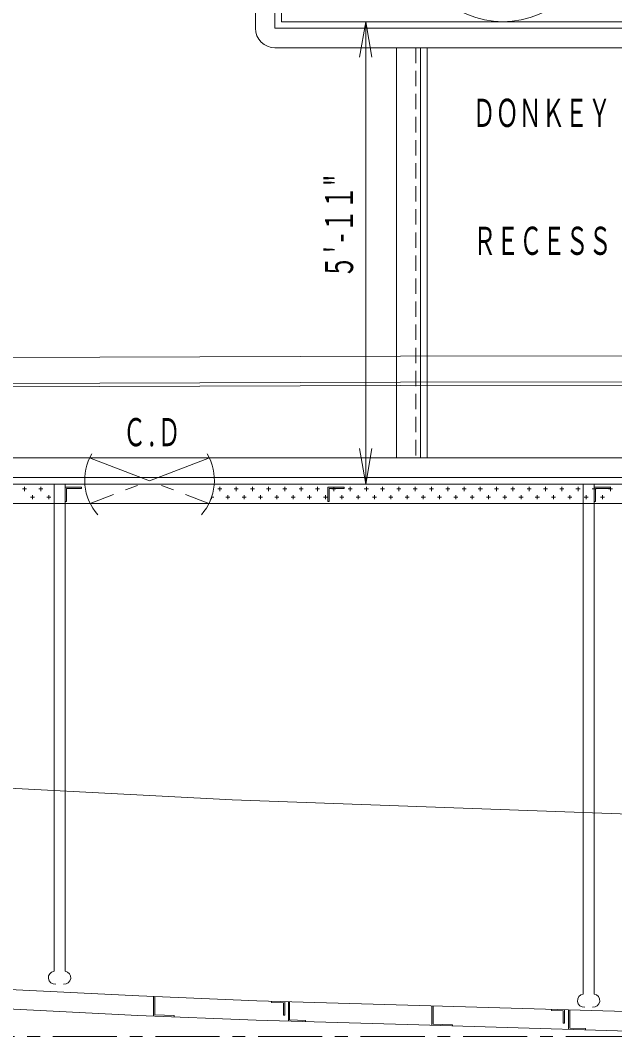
# Model space of a CAD drawing. Units: millimetres, scale not verified. Extents: x -28714 to 28714, y -20310 to 20310.
# Drawn here: x -4490 to -2172, y -14435 to -10466 of the extents above; entities that cross this region are included whole.
import ezdxf
from ezdxf.enums import TextEntityAlignment as Align

# ---------------------------------------------------------------- set-up
doc = ezdxf.new("R2010")
doc.units = ezdxf.units.MM
doc.header["$LTSCALE"] = 50
doc.linetypes.add('CHAIN1', pattern=[8, 5, -1, 1, -1])
doc.linetypes.add('DASHED1', pattern=[1.8, 1.2, -0.6])
doc.layers.add('0-0_0', color=3, linetype='Continuous', lineweight=18)
doc.layers.add('0-2_寸法', color=2, linetype='Continuous', lineweight=18)
doc.styles.add('ＭＳ ゴシック', font='')
doc.styles.get('ＭＳ ゴシック').set_extended_font_data('MS Gothic')

msp = doc.modelspace()

# ---------------------------------------------------------------- linework, layer by layer
at = {"layer": '0-0_0'}
for p, q in [((-3471.23, -8439.5), (-3471.23, -10471.5)), ((-3471.23, -10471.5), (-1260.13, -10471.5)), ((-1744.03, -10471.5), (-3471.23, -10471.5)), ((-3496.63, -10573.1), (-1361.73, -10573.1)), ((-3022.89, -10573.1), (-3022.89, -12173.3)), ((-2928.91, -10573.1), (-2928.91, -12173.3)), ((-2903.51, -10573.1), (-2903.51, -12173.3)), ((-8438.59, -12173.3), (-1361.73, -12173.3)), ((-8438.59, -12249.5), (-1285.53, -12249.5)), ((-8413.19, -12274.9), (-1260.13, -12274.9)), ((-4481.65, -12294.25), (-4465.78, -12294.25)), ((-4473.72, -12302.19), (-4473.72, -12286.32)), ((-4418.15, -12294.25), (-4402.28, -12294.25)), ((-4410.22, -12302.19), (-4410.22, -12286.32)), ((-4358.14, -14175.81), (-4358.14, -12274.9)), ((-4314.96, -14175.81), (-4314.96, -12274.9)), ((-3719.65, -12294.25), (-3703.78, -12294.25)), ((-3711.72, -12302.19), (-3711.72, -12286.32)), ((-3656.15, -12294.25), (-3640.28, -12294.25)), ((-3648.22, -12302.19), (-3648.22, -12286.32)), ((-3592.65, -12294.25), (-3576.78, -12294.25)), ((-3584.72, -12302.19), (-3584.72, -12286.32)), ((-3529.15, -12294.25), (-3513.28, -12294.25)), ((-3521.22, -12302.19), (-3521.22, -12286.32)), ((-3465.65, -12294.25), (-3449.78, -12294.25)), ((-3457.72, -12302.19), (-3457.72, -12286.32)), ((-3402.15, -12294.25), (-3386.28, -12294.25)), ((-3394.22, -12302.19), (-3394.22, -12286.32)), ((-3338.65, -12294.25), (-3322.78, -12294.25)), ((-3330.72, -12302.19), (-3330.72, -12286.32)), ((-3226.95, -12287.6), (-3290.45, -12287.6)), ((-3275.15, -12294.25), (-3259.28, -12294.25)), ((-3267.22, -12302.19), (-3267.22, -12286.32)), ((-3211.65, -12294.25), (-3195.78, -12294.25)), ((-3203.72, -12302.19), (-3203.72, -12286.32)), ((-3148.15, -12294.25), (-3132.28, -12294.25)), ((-3140.22, -12302.19), (-3140.22, -12286.32)), ((-3084.65, -12294.25), (-3068.78, -12294.25)), ((-3076.72, -12302.19), (-3076.72, -12286.32)), ((-3021.15, -12294.25), (-3005.28, -12294.25)), ((-3013.22, -12302.19), (-3013.22, -12286.32)), ((-2957.65, -12294.25), (-2941.78, -12294.25)), ((-2949.72, -12302.19), (-2949.72, -12286.32)), ((-2894.15, -12294.25), (-2878.28, -12294.25)), ((-2886.22, -12302.19), (-2886.22, -12286.32)), ((-2830.65, -12294.25), (-2814.78, -12294.25)), ((-2822.72, -12302.19), (-2822.72, -12286.32)), ((-2767.15, -12294.25), (-2751.28, -12294.25)), ((-2759.22, -12302.19), (-2759.22, -12286.32)), ((-2703.65, -12294.25), (-2687.78, -12294.25)), ((-2695.72, -12302.19), (-2695.72, -12286.32)), ((-2640.15, -12294.25), (-2624.28, -12294.25)), ((-2632.22, -12302.19), (-2632.22, -12286.32)), ((-2576.65, -12294.25), (-2560.78, -12294.25)), ((-2568.72, -12302.19), (-2568.72, -12286.32)), ((-2513.15, -12294.25), (-2497.28, -12294.25)), ((-2505.22, -12302.19), (-2505.22, -12286.32)), ((-2449.65, -12294.25), (-2433.78, -12294.25)), ((-2441.72, -12302.19), (-2441.72, -12286.32)), ((-2386.15, -12294.25), (-2370.28, -12294.25)), ((-2378.22, -12302.19), (-2378.22, -12286.32)), ((-2322.65, -12294.25), (-2306.78, -12294.25)), ((-2314.72, -12302.19), (-2314.72, -12286.32)), ((-2294.85, -14265.09), (-2294.85, -12274.9)), ((-2259.15, -12294.25), (-2243.28, -12294.25)), ((-2251.67, -14265.09), (-2251.67, -12274.9)), ((-2251.22, -12302.19), (-2251.22, -12286.32)), ((-2195.65, -12294.25), (-2179.78, -12294.25)), ((-2187.72, -12302.19), (-2187.72, -12286.32)), ((-4449.9, -12326), (-4434.03, -12326)), ((-4441.97, -12333.94), (-4441.97, -12318.07)), ((-4386.4, -12326), (-4370.53, -12326)), ((-4378.47, -12333.94), (-4378.47, -12318.07)), ((-3743.85, -12326), (-3735.53, -12326)), ((-3743.47, -12333.94), (-3743.47, -12324.86)), ((-3687.9, -12326), (-3672.03, -12326)), ((-3679.97, -12333.94), (-3679.97, -12318.07)), ((-3624.4, -12326), (-3608.53, -12326)), ((-3616.47, -12333.94), (-3616.47, -12318.07)), ((-3560.9, -12326), (-3545.03, -12326)), ((-3552.97, -12333.94), (-3552.97, -12318.07)), ((-3497.4, -12326), (-3481.53, -12326)), ((-3489.47, -12333.94), (-3489.47, -12318.07)), ((-3433.9, -12326), (-3418.03, -12326)), ((-3425.97, -12333.94), (-3425.97, -12318.07)), ((-3370.4, -12326), (-3354.53, -12326)), ((-3362.47, -12333.94), (-3362.47, -12318.07)), ((-3306.9, -12326), (-3291.03, -12326)), ((-3298.97, -12333.94), (-3298.97, -12318.07)), ((-3243.4, -12326), (-3227.53, -12326)), ((-3235.47, -12333.94), (-3235.47, -12318.07)), ((-3179.9, -12326), (-3164.03, -12326)), ((-3171.97, -12333.94), (-3171.97, -12318.07)), ((-3116.4, -12326), (-3100.53, -12326)), ((-3108.47, -12333.94), (-3108.47, -12318.07)), ((-3052.9, -12326), (-3037.03, -12326)), ((-3044.97, -12333.94), (-3044.97, -12318.07)), ((-2989.4, -12326), (-2973.53, -12326)), ((-2981.47, -12333.94), (-2981.47, -12318.07)), ((-2925.9, -12326), (-2910.03, -12326)), ((-2917.97, -12333.94), (-2917.97, -12318.07)), ((-2862.4, -12326), (-2846.53, -12326)), ((-2854.47, -12333.94), (-2854.47, -12318.07)), ((-2798.9, -12326), (-2783.03, -12326)), ((-2790.97, -12333.94), (-2790.97, -12318.07)), ((-2735.4, -12326), (-2719.53, -12326)), ((-2727.47, -12333.94), (-2727.47, -12318.07)), ((-2671.9, -12326), (-2656.03, -12326)), ((-2663.97, -12333.94), (-2663.97, -12318.07)), ((-2608.4, -12326), (-2592.53, -12326)), ((-2600.47, -12333.94), (-2600.47, -12318.07)), ((-2544.9, -12326), (-2529.03, -12326)), ((-2536.97, -12333.94), (-2536.97, -12318.07)), ((-2481.4, -12326), (-2465.53, -12326)), ((-2473.47, -12333.94), (-2473.47, -12318.07)), ((-2417.9, -12326), (-2402.03, -12326)), ((-2409.97, -12333.94), (-2409.97, -12318.07)), ((-2354.4, -12326), (-2338.53, -12326)), ((-2346.47, -12333.94), (-2346.47, -12318.07)), ((-2290.9, -12326), (-2275.03, -12326)), ((-2282.97, -12333.94), (-2282.97, -12318.07)), ((-2227.4, -12326), (-2211.53, -12326)), ((-2219.47, -12333.94), (-2219.47, -12318.07)), ((-8400.49, -12351.1), (-1183.93, -12351.1)), ((-4473.72, -12351.1), (-4473.72, -12349.82)), ((-4410.22, -12351.1), (-4410.22, -12349.82)), ((-3711.72, -12351.1), (-3711.72, -12349.82)), ((-3648.22, -12351.1), (-3648.22, -12349.82)), ((-3584.72, -12351.1), (-3584.72, -12349.82)), ((-3521.22, -12351.1), (-3521.22, -12349.82)), ((-3457.72, -12351.1), (-3457.72, -12349.82)), ((-3394.22, -12351.1), (-3394.22, -12349.82)), ((-3330.72, -12351.1), (-3330.72, -12349.82)), ((-3267.22, -12351.1), (-3267.22, -12349.82)), ((-3203.72, -12351.1), (-3203.72, -12349.82)), ((-3140.22, -12351.1), (-3140.22, -12349.82)), ((-3076.72, -12351.1), (-3076.72, -12349.82)), ((-3013.22, -12351.1), (-3013.22, -12349.82)), ((-2949.72, -12351.1), (-2949.72, -12349.82)), ((-2886.22, -12351.1), (-2886.22, -12349.82)), ((-2822.72, -12351.1), (-2822.72, -12349.82)), ((-2759.22, -12351.1), (-2759.22, -12349.82)), ((-2695.72, -12351.1), (-2695.72, -12349.82)), ((-2632.22, -12351.1), (-2632.22, -12349.82)), ((-2568.72, -12351.1), (-2568.72, -12349.82)), ((-2505.22, -12351.1), (-2505.22, -12349.82)), ((-2441.72, -12351.1), (-2441.72, -12349.82)), ((-2378.22, -12351.1), (-2378.22, -12349.82)), ((-2314.72, -12351.1), (-2314.72, -12349.82)), ((-2251.22, -12351.1), (-2251.22, -12349.82)), ((-2187.72, -12351.1), (-2187.72, -12349.82)), ((-3970.84, -14274.18), (-3970.84, -14350.44)), ((-3509.72, -14297.51), (-3509.72, -14292.42)), ((-3458.44, -14346.44), (-3458.44, -14293.92)), ((-3444.42, -14294.32), (-3444.42, -14370.56)), ((-2885.02, -14310.6), (-2885.02, -14386.92)), ((-2417.52, -14329.29), (-2417.52, -14324.2)), ((-2367.08, -14378.22), (-2367.08, -14325.67)), ((-2352.22, -14326.1), (-2352.22, -14402.34)), ((-3463.52, -14346.44), (-3458.44, -14346.44)), ((-3378.05, -14372.49), (-3378.05, -14367.4)), ((-2372.16, -14378.22), (-2367.08, -14378.22)), ((-2285.85, -14404.27), (-2285.85, -14399.19))]:
    msp.add_line(p, q, dxfattribs=at)
at = {"layer": '0-0_0', "color": 1, "linetype": 'DASHED1'}
msp.add_line((-2946.69, -10573.1), (-2946.69, -12173.3), dxfattribs=at)
at = {"layer": '0-0_0', "color": 4, "linetype": 'CHAIN1'}
for p, q in [((-4219.53, -12173.3), (-3754.36, -12351.1)), ((-3752.05, -12173.3), (-4217.21, -12351.1))]:
    msp.add_line(p, q, dxfattribs=at)
at = {"layer": '0-0_0'}
for points in [[(-15701.39, -9262.27), (-15097.85, -9123.79), (-14485.81, -9005.13), (-14014.33, -8925.99), (-12886.64, -8760.77), (-12305.84, -8699.04), (-11410.62, -8628.08), (-10589.59, -8560.97), (-9407.76, -8493.99), (-8638.92, -8454.1), (-8425.46, -8439.5), (-3496.63, -8439.5), (-3496.63, -10496.9), (-1285.53, -10496.9)], [(-15071.55, -9248.05), (-14463.21, -9130.11), (-13994.61, -9051.46), (-12870.72, -8886.79), (-12294.11, -8825.51), (-11400.43, -8754.67), (-10580.82, -8687.67), (-9400.88, -8620.81), (-8631.3, -8580.88), (-8421.12, -8566.5), (-3572.83, -8566.5), (-3572.83, -10496.9)], [(-15677.73, -11060.65), (-15455.04, -11113.72), (-15096.06, -11196.46), (-14661.94, -11278.57), (-13950.47, -11393.04), (-13224.14, -11498.19), (-12295.86, -11609.84), (-11504.78, -11669.85), (-10080.93, -11748.01), (-8900.33, -11777.76), (-7811.5, -11786.01), (-6090.78, -11784.37), (-4963.17, -11782.68), (-3007.55, -11776.15), (-1902.3, -11774.72), (-925.63, -11766.85), (396.1, -11761.17), (1666.83, -11749.83), (2984.63, -11749.14), (3912.77, -11748.71), (5869.89, -11750.3), (9407.07, -11722.57)], [(-15704.23, -11171.84), (-15481.12, -11225.01), (-15119.53, -11308.35), (-14681.64, -11391.17), (-13967.74, -11506.04), (-13239.16, -11611.51), (-12307.01, -11723.62), (-11512.23, -11783.91), (-10085.5, -11862.23), (-8902.2, -11892.05), (-7811.88, -11900.31), (-6090.67, -11898.67), (-4962.9, -11896.98), (-3007.28, -11890.45), (-1901.77, -11889.02), (-924.92, -11881.15), (396.85, -11875.47), (1667.37, -11864.13), (2984.69, -11863.44), (3912.75, -11863.01), (5870.29, -11864.6), (9409.3, -11836.86)], [(-15701.29, -11159.49), (-15478.22, -11212.64), (-15116.92, -11295.92), (-14679.45, -11378.66), (-13965.82, -11493.48), (-13237.49, -11598.92), (-12305.77, -11710.98), (-11511.4, -11771.24), (-10084.99, -11849.54), (-8901.99, -11879.35), (-7811.84, -11887.61), (-6090.69, -11885.97), (-4962.93, -11884.28), (-3007.31, -11877.75), (-1901.83, -11876.32), (-925, -11868.45), (396.77, -11862.77), (1667.31, -11851.43), (2984.69, -11850.74), (3912.75, -11850.31), (5870.25, -11851.9), (9409.06, -11824.16)], [(-16727.21, -11200.4), (-15704.23, -11592.59), (-14508.76, -11972.4), (-13567.41, -12217.31), (-12531.28, -12455.69), (-12323.33, -12503.53), (-10515.1, -12827.39), (-9035.39, -13038.81), (-8141.54, -13145.79), (-6746.95, -13295.1), (-4955.97, -13439.89), (-3662.94, -13507.1), (-1969.87, -13568.22), (-1201.03, -13581.57), (61.25, -13610.86)], [(-3290.45, -12287.6), (-3290.45, -12343.41), (-3285.37, -12343.41)], [(-3285.37, -12343.41), (-3285.37, -12292.68), (-3226.95, -12292.68), (-3226.95, -12287.6)], [(-12290.87, -13307.64), (-11303.86, -13528.48), (-10684.43, -13639.74), (-10098.61, -13731.56), (-9554.18, -13814.35), (-9077.31, -13867), (-8508.63, -13935.55), (-7964.29, -13991.65), (-7327.16, -14059.61), (-6232.47, -14144.69), (-5770.13, -14180.63), (-5147.25, -14215.89), (-4613.48, -14242.56), (-4027.62, -14271.85), (-3566.88, -14290.76), (-2933.11, -14309.2), (-1815.33, -14341.73), (-1375.14, -14341.73), (-718.26, -14358.55), (307.86, -14358.55)], [(-12307.01, -13382.12), (-11318.92, -13603.2), (-10697.07, -13714.89), (-10110.23, -13806.87), (-9564.09, -13889.91), (-9086.05, -13942.7), (-8517.1, -14011.28), (-7972.24, -14067.43), (-7334.16, -14135.5), (-6238.38, -14220.66), (-5775.23, -14256.66), (-5151.31, -14291.98), (-4617.28, -14318.67), (-4031.09, -14347.97), (-3569.55, -14366.91), (-2935.32, -14385.37), (-1816.43, -14417.93), (-1376.12, -14417.93), (-719.23, -14434.75), (307.44, -14434.75)], [(-3965.76, -14274.38), (-3965.76, -14345.56), (-3889.8, -14348.68), (-3889.8, -14353.77)], [(-3509.72, -14297.51), (-3463.52, -14298.85), (-3463.52, -14346.44)], [(-3439.34, -14294.32), (-3439.34, -14365.62), (-3378.05, -14367.4)], [(-2879.94, -14310.75), (-2879.94, -14381.9), (-2803.97, -14384.11), (-2803.97, -14389.19)], [(-2347.14, -14326.1), (-2347.14, -14397.4), (-2285.85, -14399.19)], [(-2417.52, -14329.29), (-2372.16, -14330.61), (-2372.16, -14378.22)]]:
    msp.add_lwpolyline(points, dxfattribs=at)
for points in [[(-4309.88, -12343.41), (-4309.88, -12292.68), (-4251.46, -12292.68), (-4251.46, -12287.6), (-4314.96, -12287.6), (-4314.96, -12343.41)], [(-2246.59, -12343.41), (-2246.59, -12292.68), (-2188.17, -12292.68), (-2188.17, -12287.6), (-2251.67, -12287.6), (-2251.67, -12343.41)]]:
    msp.add_lwpolyline(points, close=True, dxfattribs=at)
at = {"layer": '0-0_0', "color": 4, "linetype": 'CHAIN1'}
msp.add_lwpolyline([(-912.75, -14429.79), (-4608.92, -14429.79), (-6518, -14409.78), (-9580.17, -14311.35), (-12340.41, -14138.84), (-14552.31, -13924.87), (-15566.91, -13800.55), (-16460.42, -13657.34)], dxfattribs=at)
at = {"layer": '0-0_0'}
msp.add_circle((-2607.63, -10115.9), 355.6, dxfattribs=at)
for centre, radius, start, end in [((-3496.63, -10496.9), 76.2, 180, 270), ((-4034.42, -12259.8), 204.33, 149.74421, 221.34195), ((-3937.16, -12259.8), 204.33, 318.65805, 30.25579), ((-4354.94, -14200.89), 25.29, 97.26956, 277.26956), ((-4318.16, -14200.89), 25.29, 262.73044, 82.73044), ((-2291.65, -14290.17), 25.29, 97.26956, 277.26956), ((-2254.87, -14290.17), 25.29, 262.73044, 82.73044)]:
    msp.add_arc(centre, radius, start, end, dxfattribs=at)
at = {"layer": '0-2_寸法'}
for p, q in [((-3142.84, -10471.5), (-3167.16, -10609.37)), ((-3142.84, -10471.5), (-3118.53, -10609.37)), ((-3142.84, -12274.9), (-3142.84, -10471.5)), ((-3142.84, -12274.9), (-3167.16, -12137.03)), ((-3142.84, -12274.9), (-3118.53, -12137.03))]:
    msp.add_line(p, q, dxfattribs=at)

# ---------------------------------------------------------------- texts
at = {"layer": '0-2_寸法', "style": 'ＭＳ ゴシック', "width": 0.6}
for s, p in [('ＤＯＮＫＥＹ', (-2726.11, -10915.06)), ('ＲＥＣＥＳＳ', (-2723.48, -11414.09)), ('Ｃ.Ｄ', (-4089.52, -12160.65))]:
    msp.add_text(s, height=110, dxfattribs=at).set_placement(p, align=Align.BOTTOM_LEFT)
msp.add_text('５\'-１１"', height=110, rotation=90, dxfattribs=at).set_placement((-3158.82, -11472.83), align=Align.BOTTOM_LEFT)

doc.saveas('drawing.dxf')
